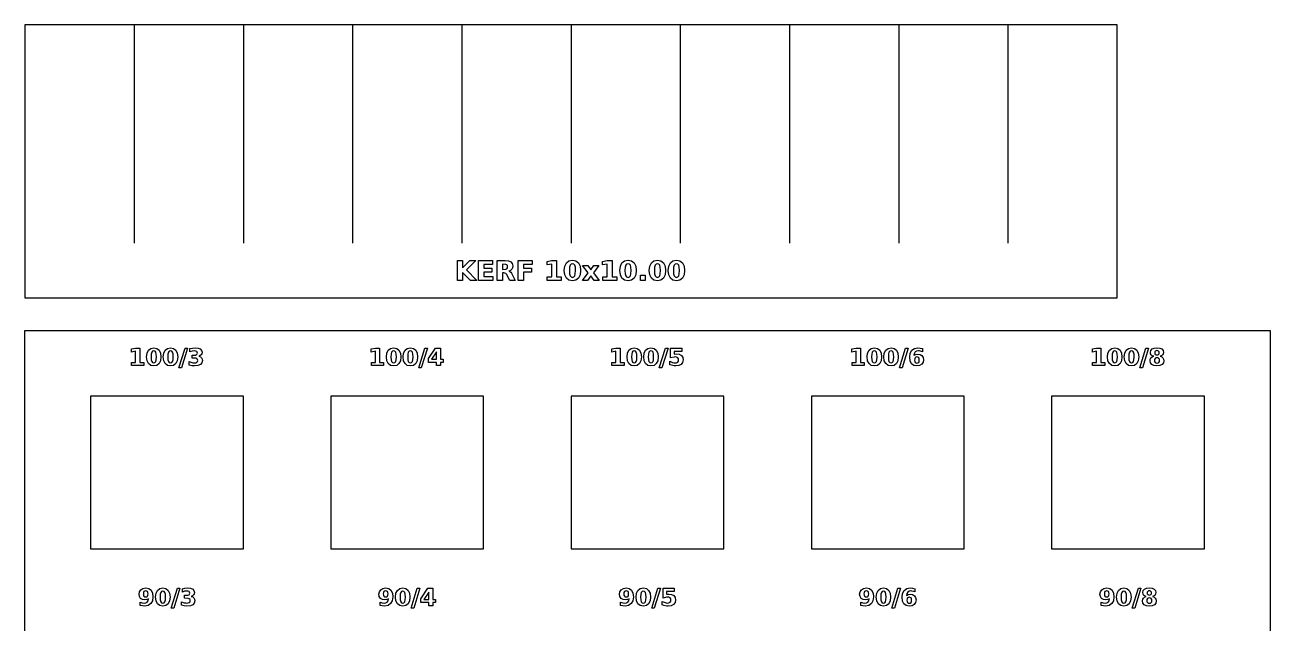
# Model space of a CAD drawing. Header units: millimetres. Extents: x 0 to 272, y 0 to 120.
# Drawn here: x 0 to 114, y 65.2 to 120 of the extents above; entities that cross this region are included whole.
import ezdxf

# ---------------------------------------------------------------- set-up
doc = ezdxf.new("R2010")
doc.units = ezdxf.units.MM
doc.layers.add('CUT', color=1, linetype='Continuous')
doc.layers.add('ENGRAVE', color=5, linetype='Continuous')

msp = doc.modelspace()

# ---------------------------------------------------------------- linework, layer by layer
at = {"layer": 'CUT'}
for points in [[(100, 95), (100, 120), (0, 120), (0, 95)], [(0, 0), (0, 92), (114, 92), (114, 0)], [(20, 86), (6, 86), (6, 72), (20, 72)], [(28, 72), (42, 72), (42, 86), (28, 86)], [(50, 86), (50, 72), (64, 72), (64, 86)], [(86, 86), (72, 86), (72, 72), (86, 72)], [(108, 72), (108, 86), (94, 86), (94, 72)]]:
    msp.add_lwpolyline(points, close=True, dxfattribs=at)
for points in [[(10, 120), (10, 100)], [(20, 120), (20, 100)], [(30, 120), (30, 100)], [(40, 120), (40, 100)], [(50, 120), (50, 100)], [(60, 120), (60, 100)], [(70, 120), (70, 100)], [(80, 120), (80, 100)], [(90, 120), (90, 100)]]:
    msp.add_lwpolyline(points, dxfattribs=at)
at = {"layer": 'ENGRAVE'}
for points in [[(39.6012, 98.4127), (40.0711, 98.4127), (40.0711, 97.7475), (40.7484, 98.4127), (41.2941, 98.4127), (40.4164, 97.5494), (41.3844, 96.59), (40.7961, 96.59), (40.0711, 97.308), (40.0711, 96.59), (39.6012, 96.59)], [(41.5383, 96.59), (41.5383, 98.4127), (42.8062, 98.4127), (42.8062, 98.0572), (42.0082, 98.0572), (42.0082, 97.7182), (42.759, 97.7182), (42.759, 97.3627), (42.0082, 97.3627), (42.0082, 96.9451), (42.8332, 96.9451), (42.8332, 96.59)], [(44.4626, 97.5123), (44.309, 97.442), (44.4004, 97.4062), (44.4816, 97.3424), (44.5586, 97.245), (44.8914, 96.59), (44.391, 96.59), (44.1011, 97.1578), (44.0324, 97.2295), (43.9521, 97.2673), (43.8488, 97.2799), (43.716, 97.2799), (43.716, 96.59), (43.2461, 96.59), (43.2461, 98.4127), (43.9637, 98.4127), (44.2757, 98.3824), (44.4914, 98.2916), (44.6174, 98.1357), (44.6594, 97.9096), (44.6375, 97.7452), (44.5719, 97.6131)], [(44.0404, 97.6182), (44.1254, 97.6592), (44.1734, 97.7319), (44.1895, 97.84), (44.1734, 97.9469), (44.1254, 98.0182), (44.0404, 98.0586), (43.716, 98.0721), (43.716, 97.6045)], [(45.1711, 98.4127), (46.4391, 98.4127), (46.4391, 98.0572), (45.641, 98.0572), (45.641, 97.7182), (46.3918, 97.7182), (46.3918, 97.3627), (45.641, 97.3627), (45.641, 96.59), (45.1711, 96.59)], [(49.0871, 96.59), (47.8125, 96.59), (47.8125, 96.9146), (48.2277, 96.9146), (48.2277, 98.0928), (47.8016, 98.0049), (47.8016, 98.3248), (48.225, 98.4127), (48.6719, 98.4127), (48.6719, 96.9146), (49.0871, 96.9146)], [(49.8104, 98.384), (50.1293, 98.4455), (50.4474, 98.384), (50.6836, 98.1994), (50.8301, 97.9016), (50.8789, 97.4994), (50.8301, 97.0983), (50.6836, 96.8006), (50.4474, 96.616), (50.1293, 96.5545), (49.8104, 96.616), (49.5738, 96.8006), (49.4273, 97.0983), (49.3785, 97.4994), (49.4273, 97.9016), (49.5738, 98.1994)], [(49.9997, 98.0895), (49.9133, 97.9846), (49.8646, 97.7945), (49.8484, 97.5033), (49.8646, 97.2086), (49.9133, 97.0158), (49.9997, 96.9098), (50.1293, 96.8744), (50.2582, 96.9098), (50.3441, 97.0158), (50.3928, 97.2086), (50.409, 97.5033), (50.393, 97.7945), (50.3449, 97.9846), (50.259, 98.0895), (50.1293, 98.1244)], [(54.1785, 96.9146), (54.1785, 96.59), (52.9039, 96.59), (52.9039, 96.9146), (53.3191, 96.9146), (53.3191, 98.0928), (52.893, 98.0049), (52.893, 98.3248), (53.3164, 98.4127), (53.7633, 98.4127), (53.7633, 96.9146)], [(55.2207, 98.4455), (55.5388, 98.384), (55.775, 98.1994), (55.9215, 97.9016), (55.9703, 97.4994), (55.9215, 97.0983), (55.775, 96.8006), (55.5388, 96.616), (55.2207, 96.5545), (54.9018, 96.616), (54.6652, 96.8006), (54.5188, 97.0983), (54.4699, 97.4994), (54.5188, 97.9016), (54.6652, 98.1994), (54.9018, 98.384)], [(55.2207, 98.1244), (55.0911, 98.0895), (55.0047, 97.9846), (54.9561, 97.7945), (54.9398, 97.5033), (54.9561, 97.2086), (55.0047, 97.0158), (55.0911, 96.9098), (55.2207, 96.8744), (55.3496, 96.9098), (55.4355, 97.0158), (55.4842, 97.2086), (55.5004, 97.5033), (55.4844, 97.7945), (55.4363, 97.9846), (55.3504, 98.0895)], [(57.5908, 98.384), (57.9098, 98.4455), (58.2278, 98.384), (58.4641, 98.1994), (58.6105, 97.9016), (58.6594, 97.4994), (58.6105, 97.0983), (58.4641, 96.8006), (58.2278, 96.616), (57.9098, 96.5545), (57.5908, 96.616), (57.3543, 96.8006), (57.2078, 97.0983), (57.159, 97.4994), (57.2078, 97.9016), (57.3543, 98.1994)], [(58.0395, 98.0895), (57.9098, 98.1244), (57.7802, 98.0895), (57.6938, 97.9846), (57.6451, 97.7945), (57.6289, 97.5033), (57.6451, 97.2086), (57.6938, 97.0158), (57.7802, 96.9098), (57.9098, 96.8744), (58.0387, 96.9098), (58.1246, 97.0158), (58.1732, 97.2086), (58.1895, 97.5033), (58.1734, 97.7945), (58.1254, 97.9846)], [(59.3303, 98.384), (59.6492, 98.4455), (59.9673, 98.384), (60.2035, 98.1994), (60.35, 97.9016), (60.3988, 97.4994), (60.35, 97.0983), (60.2035, 96.8006), (59.9673, 96.616), (59.6492, 96.5545), (59.3303, 96.616), (59.0938, 96.8006), (58.9473, 97.0983), (58.8984, 97.4994), (58.9473, 97.9016), (59.0938, 98.1994)], [(59.4332, 97.9846), (59.3846, 97.7945), (59.3684, 97.5033), (59.3846, 97.2086), (59.4332, 97.0158), (59.5196, 96.9098), (59.6492, 96.8744), (59.7781, 96.9098), (59.8641, 97.0158), (59.9127, 97.2086), (59.9289, 97.5033), (59.9129, 97.7945), (59.8648, 97.9846), (59.7789, 98.0895), (59.6492, 98.1244), (59.5196, 98.0895)], [(52.573, 96.59), (52.1105, 96.59), (51.8027, 97.0221), (51.4988, 96.59), (51.0363, 96.59), (51.5539, 97.2896), (51.0605, 97.9572), (51.5234, 97.9572), (51.8027, 97.5521), (52.0859, 97.9572), (52.5488, 97.9572), (52.0555, 97.292)], [(56.7844, 96.59), (56.3449, 96.59), (56.3449, 97.0623), (56.7844, 97.0623)], [(9.7483, 90.3123), (10.1209, 90.3896), (10.5142, 90.3896), (10.5142, 89.0713), (10.8796, 89.0713), (10.8796, 88.7857), (9.7579, 88.7857), (9.7579, 89.0713), (10.1233, 89.0713), (10.1233, 90.1081), (9.7483, 90.0307)], [(12.4134, 89.9398), (12.4564, 89.5859), (12.4134, 89.233), (12.2845, 88.971), (12.0766, 88.8085), (11.7967, 88.7544), (11.516, 88.8085), (11.3079, 88.971), (11.179, 89.233), (11.136, 89.5859), (11.179, 89.9398), (11.3079, 90.2019), (11.516, 90.3644), (11.7967, 90.4185), (12.0766, 90.3644), (12.2845, 90.2019)], [(11.9858, 89.1604), (12.0286, 89.33), (12.0428, 89.5894), (12.0287, 89.8456), (11.9865, 90.0129), (11.9108, 90.1052), (11.7967, 90.1359), (11.6827, 90.1052), (11.6066, 90.0129), (11.5638, 89.8456), (11.5495, 89.5894), (11.5638, 89.33), (11.6066, 89.1604), (11.6827, 89.067), (11.7967, 89.0359), (11.9101, 89.067)], [(13.9871, 89.5859), (13.9441, 89.233), (13.8152, 88.971), (13.6073, 88.8085), (13.3274, 88.7544), (13.0467, 88.8085), (12.8386, 88.971), (12.7097, 89.233), (12.6667, 89.5859), (12.7097, 89.9398), (12.8386, 90.2019), (13.0467, 90.3644), (13.3274, 90.4185), (13.6073, 90.3644), (13.8152, 90.2019), (13.9441, 89.9398)], [(13.5593, 89.33), (13.5735, 89.5894), (13.5595, 89.8456), (13.5172, 90.0129), (13.4415, 90.1052), (13.3274, 90.1359), (13.2134, 90.1052), (13.1373, 90.0129), (13.0945, 89.8456), (13.0803, 89.5894), (13.0945, 89.33), (13.1373, 89.1604), (13.2134, 89.067), (13.3274, 89.0359), (13.4409, 89.067), (13.5165, 89.1604)], [(14.896, 90.3896), (14.3298, 88.5815), (14.0923, 88.5815), (14.6574, 90.3896)], [(15.6437, 89.0501), (15.7505, 89.0927), (15.8163, 89.1621), (15.8382, 89.2563), (15.8157, 89.3526), (15.7485, 89.4223), (15.6373, 89.4646), (15.3181, 89.4787), (15.3181, 89.7451), (15.6281, 89.7573), (15.724, 89.7939), (15.7813, 89.8555), (15.8004, 89.9427), (15.7818, 90.0245), (15.7261, 90.0854), (15.6368, 90.1233), (15.5168, 90.1359), (15.315, 90.1132), (15.1118, 90.0469), (15.1118, 90.3498), (15.3545, 90.4013), (15.591, 90.4185), (15.8641, 90.3928), (16.0585, 90.3157), (16.175, 90.1873), (16.2139, 90.007), (16.1953, 89.8792), (16.1396, 89.7767), (16.0479, 89.7003), (15.9207, 89.6506), (16.0634, 89.5932), (16.1671, 89.5048), (16.2306, 89.3872), (16.2517, 89.2412), (16.206, 89.0312), (16.0688, 88.8785), (15.8444, 88.7854), (15.5364, 88.7544), (15.2885, 88.7743), (15.0431, 88.8342), (15.0431, 89.1532), (15.2734, 89.0655), (15.3869, 89.0433), (15.4985, 89.0359)], [(31.7113, 90.0307), (31.7113, 90.3123), (32.084, 90.3896), (32.4772, 90.3896), (32.4772, 89.0713), (32.8426, 89.0713), (32.8426, 88.7857), (31.721, 88.7857), (31.721, 89.0713), (32.0864, 89.0713), (32.0864, 90.1081)], [(34.2475, 90.2019), (34.3764, 89.9398), (34.4194, 89.5859), (34.3764, 89.233), (34.2475, 88.971), (34.0396, 88.8085), (33.7598, 88.7544), (33.4791, 88.8085), (33.2709, 88.971), (33.142, 89.233), (33.0991, 89.5859), (33.142, 89.9398), (33.2709, 90.2019), (33.4791, 90.3644), (33.7598, 90.4185), (34.0396, 90.3644)], [(33.8732, 89.067), (33.9488, 89.1604), (33.9916, 89.33), (34.0059, 89.5894), (33.9918, 89.8456), (33.9495, 90.0129), (33.8739, 90.1052), (33.7598, 90.1359), (33.6457, 90.1052), (33.5697, 90.0129), (33.5269, 89.8456), (33.5126, 89.5894), (33.5269, 89.33), (33.5697, 89.1604), (33.6457, 89.067), (33.7598, 89.0359)], [(35.9072, 89.9398), (35.9501, 89.5859), (35.9072, 89.233), (35.7782, 88.971), (35.5704, 88.8085), (35.2905, 88.7544), (35.0098, 88.8085), (34.8017, 88.971), (34.6728, 89.233), (34.6298, 89.5859), (34.6728, 89.9398), (34.8017, 90.2019), (35.0098, 90.3644), (35.2905, 90.4185), (35.5704, 90.3644), (35.7782, 90.2019)], [(35.4795, 89.1604), (35.5223, 89.33), (35.5366, 89.5894), (35.5225, 89.8456), (35.4802, 90.0129), (35.4046, 90.1052), (35.2905, 90.1359), (35.1764, 90.1052), (35.1004, 90.0129), (35.0576, 89.8456), (35.0433, 89.5894), (35.0576, 89.33), (35.1004, 89.1604), (35.1764, 89.067), (35.2905, 89.0359), (35.4039, 89.067)], [(36.6204, 90.3896), (36.859, 90.3896), (36.2928, 88.5815), (36.0553, 88.5815)], [(38.2887, 89.3776), (38.2887, 89.0779), (38.0601, 89.0779), (38.0601, 88.7857), (37.6689, 88.7857), (37.6689, 89.0779), (36.958, 89.0779), (36.958, 89.4323), (37.6001, 90.3896), (38.0601, 90.3896), (38.0601, 89.3776)], [(53.7473, 88.7857), (53.7473, 89.0713), (54.1127, 89.0713), (54.1127, 90.1081), (53.7376, 90.0307), (53.7376, 90.3123), (54.1103, 90.3896), (54.5035, 90.3896), (54.5035, 89.0713), (54.8689, 89.0713), (54.8689, 88.7857)], [(55.2972, 90.2019), (55.5054, 90.3644), (55.786, 90.4185), (56.0659, 90.3644), (56.2738, 90.2019), (56.4027, 89.9398), (56.4457, 89.5859), (56.4027, 89.233), (56.2738, 88.971), (56.0659, 88.8085), (55.786, 88.7544), (55.5054, 88.8085), (55.2972, 88.971), (55.1683, 89.233), (55.1254, 89.5859), (55.1683, 89.9398)], [(55.5532, 89.33), (55.596, 89.1604), (55.672, 89.067), (55.786, 89.0359), (55.8995, 89.067), (55.9751, 89.1604), (56.0179, 89.33), (56.0322, 89.5894), (56.0181, 89.8456), (55.9758, 90.0129), (55.9002, 90.1052), (55.786, 90.1359), (55.672, 90.1052), (55.596, 90.0129), (55.5532, 89.8456), (55.5389, 89.5894)], [(57.0361, 90.3644), (57.3168, 90.4185), (57.5967, 90.3644), (57.8045, 90.2019), (57.9335, 89.9398), (57.9764, 89.5859), (57.9335, 89.233), (57.8045, 88.971), (57.5967, 88.8085), (57.3168, 88.7544), (57.0361, 88.8085), (56.828, 88.971), (56.699, 89.233), (56.6561, 89.5859), (56.699, 89.9398), (56.828, 90.2019)], [(57.1267, 89.1604), (57.2027, 89.067), (57.3168, 89.0359), (57.4302, 89.067), (57.5058, 89.1604), (57.5486, 89.33), (57.5629, 89.5894), (57.5488, 89.8456), (57.5065, 90.0129), (57.4309, 90.1052), (57.3168, 90.1359), (57.2027, 90.1052), (57.1267, 90.0129), (57.0839, 89.8456), (57.0696, 89.5894), (57.0839, 89.33)], [(58.6467, 90.3896), (58.8853, 90.3896), (58.3191, 88.5815), (58.0816, 88.5815)], [(60.2179, 89.0771), (60.0846, 88.9015), (59.8724, 88.7912), (59.591, 88.7544), (59.4552, 88.761), (59.1875, 88.8141), (59.0551, 88.861), (59.0551, 89.1865), (59.3036, 89.0734), (59.4179, 89.0453), (59.5257, 89.0359), (59.6599, 89.0543), (59.7622, 89.1095), (59.8272, 89.1961), (59.8488, 89.3089), (59.8272, 89.4222), (59.7622, 89.5086), (59.6599, 89.5635), (59.5257, 89.5818), (59.4334, 89.576), (59.1184, 89.4873), (59.1184, 90.3896), (60.1465, 90.3896), (60.1465, 90.0854), (59.4484, 90.0854), (59.4484, 89.8372), (59.6426, 89.8644), (59.9033, 89.8277), (60.0991, 89.7176), (60.2215, 89.542), (60.2624, 89.3089)], [(76.8512, 89.0713), (76.8512, 88.7857), (75.7296, 88.7857), (75.7296, 89.0713), (76.095, 89.0713), (76.095, 90.1081), (75.7199, 90.0307), (75.7199, 90.3123), (76.0926, 90.3896), (76.4858, 90.3896), (76.4858, 89.0713)], [(77.1077, 89.5859), (77.1506, 89.9398), (77.2795, 90.2019), (77.4877, 90.3644), (77.7683, 90.4185), (78.0482, 90.3644), (78.2561, 90.2019), (78.385, 89.9398), (78.428, 89.5859), (78.385, 89.233), (78.2561, 88.971), (78.0482, 88.8085), (77.7683, 88.7544), (77.4877, 88.8085), (77.2795, 88.971), (77.1506, 89.233)], [(77.5355, 89.8456), (77.5212, 89.5894), (77.5355, 89.33), (77.5782, 89.1604), (77.6543, 89.067), (77.7683, 89.0359), (77.8818, 89.067), (77.9574, 89.1604), (78.0002, 89.33), (78.0145, 89.5894), (78.0004, 89.8456), (77.9581, 90.0129), (77.8825, 90.1052), (77.7683, 90.1359), (77.6543, 90.1052), (77.5782, 90.0129)], [(78.6813, 89.9398), (78.8102, 90.2019), (79.0184, 90.3644), (79.2991, 90.4185), (79.579, 90.3644), (79.7868, 90.2019), (79.9158, 89.9398), (79.9587, 89.5859), (79.9158, 89.233), (79.7868, 88.971), (79.579, 88.8085), (79.2991, 88.7544), (79.0184, 88.8085), (78.8102, 88.971), (78.6813, 89.233), (78.6384, 89.5859)], [(79.0519, 89.5894), (79.0662, 89.33), (79.109, 89.1604), (79.185, 89.067), (79.2991, 89.0359), (79.4125, 89.067), (79.4881, 89.1604), (79.5309, 89.33), (79.5452, 89.5894), (79.5311, 89.8456), (79.4888, 90.0129), (79.4132, 90.1052), (79.2991, 90.1359), (79.185, 90.1052), (79.109, 90.0129), (79.0662, 89.8456)], [(80.3014, 88.5815), (80.0639, 88.5815), (80.629, 90.3896), (80.8676, 90.3896)], [(81.437, 89.9155), (81.3983, 89.7386), (81.5517, 89.8173), (81.7325, 89.8438), (81.9545, 89.8077), (82.1292, 89.6997), (82.2423, 89.5337), (82.2801, 89.323), (82.2379, 89.0908), (82.1113, 88.9098), (81.9141, 88.7933), (81.6593, 88.7544), (81.382, 88.8072), (81.1753, 88.9655), (81.0469, 89.221), (81.0041, 89.5646), (81.0542, 89.9195), (81.2045, 90.1892), (81.442, 90.3596), (81.7538, 90.4164), (81.9686, 90.3992), (82.1749, 90.3477), (82.1749, 90.051), (82.0757, 90.0931), (81.8933, 90.1398), (81.8064, 90.1456), (81.6421, 90.1199), (81.5187, 90.0428)], [(98.4949, 90.3896), (98.4949, 89.0713), (98.8603, 89.0713), (98.8603, 88.7857), (97.7387, 88.7857), (97.7387, 89.0713), (98.1041, 89.0713), (98.1041, 90.1081), (97.729, 90.0307), (97.729, 90.3123), (98.1017, 90.3896)], [(99.2886, 88.971), (99.1597, 89.233), (99.1168, 89.5859), (99.1597, 89.9398), (99.2886, 90.2019), (99.4968, 90.3644), (99.7775, 90.4185), (100.0574, 90.3644), (100.2652, 90.2019), (100.3941, 89.9398), (100.4371, 89.5859), (100.3941, 89.233), (100.2652, 88.971), (100.0574, 88.8085), (99.7775, 88.7544), (99.4968, 88.8085)], [(99.6634, 90.1052), (99.5874, 90.0129), (99.5446, 89.8456), (99.5303, 89.5894), (99.5446, 89.33), (99.5874, 89.1604), (99.6634, 89.067), (99.7775, 89.0359), (99.8909, 89.067), (99.9665, 89.1604), (100.0093, 89.33), (100.0236, 89.5894), (100.0095, 89.8456), (99.9672, 90.0129), (99.8916, 90.1052), (99.7775, 90.1359)], [(100.6905, 89.233), (100.6475, 89.5859), (100.6905, 89.9398), (100.8194, 90.2019), (101.0275, 90.3644), (101.3082, 90.4185), (101.5881, 90.3644), (101.796, 90.2019), (101.9249, 89.9398), (101.9678, 89.5859), (101.9249, 89.233), (101.796, 88.971), (101.5881, 88.8085), (101.3082, 88.7544), (101.0275, 88.8085), (100.8194, 88.971)], [(101.1181, 90.0129), (101.0753, 89.8456), (101.061, 89.5894), (101.0753, 89.33), (101.1181, 89.1604), (101.1941, 89.067), (101.3082, 89.0359), (101.4216, 89.067), (101.4972, 89.1604), (101.54, 89.33), (101.5543, 89.5894), (101.5402, 89.8456), (101.4979, 90.0129), (101.4223, 90.1052), (101.3082, 90.1359), (101.1941, 90.1052)], [(102.6381, 90.3896), (102.8767, 90.3896), (102.3105, 88.5815), (102.073, 88.5815)], [(103.1978, 90.3119), (103.3848, 90.3919), (103.6426, 90.4185), (103.8988, 90.392), (104.085, 90.3126), (104.1987, 90.1823), (104.2366, 90.0029), (104.2179, 89.8777), (104.162, 89.775), (104.0695, 89.6956), (103.9413, 89.6396), (104.0846, 89.5804), (104.1878, 89.4931), (104.2502, 89.3784), (104.271, 89.237), (104.2313, 89.0276), (104.1125, 88.8764), (103.9158, 88.7849), (103.6426, 88.7544), (103.3684, 88.7849), (103.1706, 88.8764), (103.051, 89.0276), (103.0111, 89.237), (103.0319, 89.3784), (103.0943, 89.4931), (103.1975, 89.5804), (103.3408, 89.6396), (103.2126, 89.6956), (103.1204, 89.775), (103.065, 89.8777), (103.0465, 90.0029), (103.0843, 90.1816)], [(103.4906, 89.8138), (103.5553, 89.7752), (103.6426, 89.7623), (103.7282, 89.7752), (103.7918, 89.8138), (103.8315, 89.8764), (103.8447, 89.961), (103.8315, 90.0454), (103.7918, 90.1074), (103.7282, 90.1458), (103.6426, 90.1586), (103.5553, 90.1457), (103.4906, 90.1071), (103.4507, 90.0448), (103.4374, 89.961), (103.4507, 89.8764)], [(37.6689, 89.3776), (37.6689, 90.049), (37.2158, 89.3776)], [(81.46, 89.1727), (81.5008, 89.0847), (81.5687, 89.0322), (81.6637, 89.0146), (81.7593, 89.0322), (81.8273, 89.0847), (81.8681, 89.1727), (81.8817, 89.2958), (81.8681, 89.419), (81.8273, 89.5069), (81.7593, 89.5597), (81.6637, 89.5773), (81.5687, 89.5597), (81.5008, 89.5069), (81.46, 89.419), (81.4465, 89.2958)], [(103.4175, 89.3628), (103.402, 89.2583), (103.4175, 89.1539), (103.4642, 89.0772), (103.5401, 89.0303), (103.6426, 89.0146), (103.7442, 89.0303), (103.8189, 89.0772), (103.8648, 89.1539), (103.8801, 89.2583), (103.8648, 89.3635), (103.8189, 89.4405), (103.7442, 89.4877), (103.6426, 89.5034), (103.5401, 89.4875), (103.4642, 89.4398)], [(10.4885, 68.0791), (10.6145, 68.2607), (10.8113, 68.3775), (11.0652, 68.4164), (11.3436, 68.3635), (11.5509, 68.2047), (11.6798, 67.9495), (11.7228, 67.6066), (11.6725, 67.2515), (11.5217, 66.9816), (11.2836, 66.8112), (10.9707, 66.7544), (10.7548, 66.7712), (10.553, 66.8211), (10.553, 67.1178), (10.7417, 67.0483), (10.9201, 67.0253), (11.0846, 67.0509), (11.2082, 67.1277), (11.2901, 67.2552), (11.3295, 67.4323), (11.1738, 67.3518), (10.9944, 67.325), (10.7721, 67.3609), (10.5974, 67.4684), (10.4842, 67.6344), (10.4465, 67.8458)], [(13.2889, 67.5859), (13.246, 67.233), (13.117, 66.971), (12.9092, 66.8085), (12.6293, 66.7544), (12.3486, 66.8085), (12.1405, 66.971), (12.0115, 67.233), (11.9686, 67.5859), (12.0115, 67.9398), (12.1405, 68.2019), (12.3486, 68.3644), (12.6293, 68.4185), (12.9092, 68.3644), (13.117, 68.2019), (13.246, 67.9398)], [(14.9455, 67.0501), (15.0524, 67.0927), (15.1181, 67.1621), (15.14, 67.2563), (15.1176, 67.3526), (15.0503, 67.4223), (14.9392, 67.4646), (14.6199, 67.4787), (14.6199, 67.7451), (14.9299, 67.7573), (15.0259, 67.7939), (15.0831, 67.8555), (15.1022, 67.9427), (15.0836, 68.0245), (15.028, 68.0854), (14.9387, 68.1233), (14.8186, 68.1359), (14.6168, 68.1132), (14.4137, 68.0469), (14.4137, 68.3498), (14.6564, 68.4013), (14.8929, 68.4185), (15.166, 68.3928), (15.3604, 68.3157), (15.4769, 68.1873), (15.5157, 68.007), (15.4972, 67.8792), (15.4415, 67.7767), (15.3498, 67.7003), (15.2225, 67.6506), (15.3653, 67.5932), (15.469, 67.5048), (15.5324, 67.3872), (15.5535, 67.2412), (15.5078, 67.0312), (15.3707, 66.8785), (15.1463, 66.7854), (14.8382, 66.7544), (14.5904, 66.7743), (14.3449, 66.8342), (14.3449, 67.1532), (14.5752, 67.0655), (14.6888, 67.0433), (14.8004, 67.0359)], [(32.4095, 67.8458), (32.4515, 68.0791), (32.5776, 68.2607), (32.7743, 68.3775), (33.0282, 68.4164), (33.3066, 68.3635), (33.514, 68.2047), (33.6429, 67.9495), (33.6858, 67.6066), (33.6356, 67.2515), (33.4847, 66.9816), (33.2466, 66.8112), (32.9337, 66.7544), (32.7178, 66.7712), (32.5161, 66.8211), (32.5161, 67.1178), (32.7048, 67.0483), (32.8832, 67.0253), (33.0477, 67.0509), (33.1713, 67.1277), (33.2531, 67.2552), (33.2926, 67.4323), (33.1369, 67.3518), (32.9574, 67.325), (32.7351, 67.3609), (32.5604, 67.4684), (32.4472, 67.6344)], [(35.252, 67.5859), (35.209, 67.233), (35.0801, 66.971), (34.8722, 66.8085), (34.5923, 66.7544), (34.3116, 66.8085), (34.1035, 66.971), (33.9746, 67.233), (33.9316, 67.5859), (33.9746, 67.9398), (34.1035, 68.2019), (34.3116, 68.3644), (34.5923, 68.4185), (34.8722, 68.3644), (35.0801, 68.2019), (35.209, 67.9398)], [(54.7614, 67.3609), (54.5867, 67.4684), (54.4735, 67.6344), (54.4358, 67.8458), (54.4778, 68.0791), (54.6039, 68.2607), (54.8006, 68.3775), (55.0545, 68.4164), (55.3329, 68.3635), (55.5403, 68.2047), (55.6692, 67.9495), (55.7121, 67.6066), (55.6619, 67.2515), (55.511, 66.9816), (55.2729, 66.8112), (54.96, 66.7544), (54.7441, 66.7712), (54.5424, 66.8211), (54.5424, 67.1178), (54.7311, 67.0483), (54.9095, 67.0253), (55.074, 67.0509), (55.1975, 67.1277), (55.2794, 67.2552), (55.3189, 67.4323), (55.1632, 67.3518), (54.9837, 67.325)], [(56.6186, 68.4185), (56.8985, 68.3644), (57.1064, 68.2019), (57.2353, 67.9398), (57.2783, 67.5859), (57.2353, 67.233), (57.1064, 66.971), (56.8985, 66.8085), (56.6186, 66.7544), (56.3379, 66.8085), (56.1298, 66.971), (56.0009, 67.233), (55.9579, 67.5859), (56.0009, 67.9398), (56.1298, 68.2019), (56.3379, 68.3644)], [(77.3012, 67.4323), (77.1455, 67.3518), (76.966, 67.325), (76.7437, 67.3609), (76.569, 67.4684), (76.4558, 67.6344), (76.4181, 67.8458), (76.4601, 68.0791), (76.5862, 68.2607), (76.7829, 68.3775), (77.0368, 68.4164), (77.3152, 68.3635), (77.5226, 68.2047), (77.6515, 67.9495), (77.6944, 67.6066), (77.6442, 67.2515), (77.4933, 66.9816), (77.2552, 66.8112), (76.9423, 66.7544), (76.7264, 66.7712), (76.5247, 66.8211), (76.5247, 67.1178), (76.7134, 67.0483), (76.8918, 67.0253), (77.0563, 67.0509), (77.1798, 67.1277), (77.2617, 67.2552)], [(78.1121, 68.2019), (78.3202, 68.3644), (78.6009, 68.4185), (78.8808, 68.3644), (79.0887, 68.2019), (79.2176, 67.9398), (79.2606, 67.5859), (79.2176, 67.233), (79.0887, 66.971), (78.8808, 66.8085), (78.6009, 66.7544), (78.3202, 66.8085), (78.1121, 66.971), (77.9832, 67.233), (77.9402, 67.5859), (77.9832, 67.9398)], [(80.7002, 67.7386), (80.8535, 67.8173), (81.0343, 67.8438), (81.2564, 67.8077), (81.431, 67.6997), (81.5442, 67.5337), (81.5819, 67.323), (81.5397, 67.0908), (81.4131, 66.9098), (81.2159, 66.7933), (80.9611, 66.7544), (80.6839, 66.8072), (80.4771, 66.9655), (80.3487, 67.221), (80.3059, 67.5646), (80.356, 67.9195), (80.5063, 68.1892), (80.7438, 68.3596), (81.0556, 68.4164), (81.2705, 68.3992), (81.4767, 68.3477), (81.4767, 68.051), (81.3775, 68.0931), (81.1952, 68.1398), (81.1082, 68.1456), (80.944, 68.1199), (80.8205, 68.0428), (80.7389, 67.9155)], [(99.189, 67.1277), (99.2709, 67.2552), (99.3103, 67.4323), (99.1546, 67.3518), (98.9751, 67.325), (98.7528, 67.3609), (98.5781, 67.4684), (98.4649, 67.6344), (98.4272, 67.8458), (98.4692, 68.0791), (98.5953, 68.2607), (98.792, 68.3775), (99.046, 68.4164), (99.3243, 68.3635), (99.5317, 68.2047), (99.6606, 67.9495), (99.7035, 67.6066), (99.6533, 67.2515), (99.5025, 66.9816), (99.2643, 66.8112), (98.9514, 66.7544), (98.7355, 66.7712), (98.5338, 66.8211), (98.5338, 67.1178), (98.7225, 67.0483), (98.9009, 67.0253), (99.0654, 67.0509)], [(99.9493, 67.5859), (99.9923, 67.9398), (100.1212, 68.2019), (100.3293, 68.3644), (100.61, 68.4185), (100.8899, 68.3644), (101.0978, 68.2019), (101.2267, 67.9398), (101.2697, 67.5859), (101.2267, 67.233), (101.0978, 66.971), (100.8899, 66.8085), (100.61, 66.7544), (100.3293, 66.8085), (100.1212, 66.971), (99.9923, 67.233)], [(102.6866, 68.3919), (102.9444, 68.4185), (103.2006, 68.392), (103.3868, 68.3126), (103.5005, 68.1823), (103.5384, 68.0029), (103.5198, 67.8777), (103.4638, 67.775), (103.3714, 67.6956), (103.2431, 67.6396), (103.3864, 67.5804), (103.4896, 67.4931), (103.552, 67.3784), (103.5728, 67.237), (103.5332, 67.0276), (103.4143, 66.8764), (103.2176, 66.7849), (102.9444, 66.7544), (102.6702, 66.7849), (102.4725, 66.8764), (102.3528, 67.0276), (102.313, 67.237), (102.3338, 67.3784), (102.3961, 67.4931), (102.4994, 67.5804), (102.6426, 67.6396), (102.5145, 67.6956), (102.4223, 67.775), (102.3668, 67.8777), (102.3484, 68.0029), (102.3862, 68.1816), (102.4996, 68.3119)], [(10.8589, 67.7517), (10.8999, 67.6636), (10.968, 67.611), (11.0631, 67.5935), (11.1583, 67.611), (11.2264, 67.6636), (11.2674, 67.7517), (11.2811, 67.875), (11.2674, 67.9974), (11.2264, 68.0854), (11.1583, 68.1388), (11.0631, 68.1566), (10.968, 68.1388), (10.8999, 68.0854), (10.8589, 67.9974), (10.8452, 67.875)], [(12.8611, 67.33), (12.8754, 67.5894), (12.8613, 67.8456), (12.819, 68.0129), (12.7434, 68.1052), (12.6293, 68.1359), (12.5152, 68.1052), (12.4392, 68.0129), (12.3964, 67.8456), (12.3821, 67.5894), (12.3964, 67.33), (12.4392, 67.1604), (12.5152, 67.067), (12.6293, 67.0359), (12.7427, 67.067), (12.8183, 67.1604)], [(13.6316, 66.5815), (13.3941, 66.5815), (13.9592, 68.3896), (14.1978, 68.3896)], [(32.8219, 67.7517), (32.8629, 67.6636), (32.9311, 67.611), (33.0262, 67.5935), (33.1213, 67.611), (33.1895, 67.6636), (33.2305, 67.7517), (33.2441, 67.875), (33.2305, 67.9974), (33.1895, 68.0854), (33.1213, 68.1388), (33.0262, 68.1566), (32.9311, 68.1388), (32.8629, 68.0854), (32.8219, 67.9974), (32.8083, 67.875)], [(34.8242, 67.33), (34.8384, 67.5894), (34.8243, 67.8456), (34.7821, 68.0129), (34.7064, 68.1052), (34.5923, 68.1359), (34.4783, 68.1052), (34.4022, 68.0129), (34.3594, 67.8456), (34.3452, 67.5894), (34.3594, 67.33), (34.4022, 67.1604), (34.4783, 67.067), (34.5923, 67.0359), (34.7058, 67.067), (34.7814, 67.1604)], [(35.5947, 66.5815), (35.3572, 66.5815), (35.9223, 68.3896), (36.1608, 68.3896)], [(37.5905, 67.0779), (37.3619, 67.0779), (37.3619, 66.7857), (36.9707, 66.7857), (36.9707, 67.0779), (36.2598, 67.0779), (36.2598, 67.4323), (36.902, 68.3896), (37.3619, 68.3896), (37.3619, 67.3776), (37.5905, 67.3776)], [(36.9707, 68.049), (36.5177, 67.3776), (36.9707, 67.3776)], [(54.9574, 68.1388), (54.8892, 68.0854), (54.8482, 67.9974), (54.8345, 67.875), (54.8482, 67.7517), (54.8892, 67.6636), (54.9574, 67.611), (55.0525, 67.5935), (55.1476, 67.611), (55.2158, 67.6636), (55.2568, 67.7517), (55.2704, 67.875), (55.2568, 67.9974), (55.2158, 68.0854), (55.1476, 68.1388), (55.0525, 68.1566)], [(56.5046, 67.067), (56.6186, 67.0359), (56.732, 67.067), (56.8077, 67.1604), (56.8505, 67.33), (56.8647, 67.5894), (56.8506, 67.8456), (56.8084, 68.0129), (56.7327, 68.1052), (56.6186, 68.1359), (56.5046, 68.1052), (56.4285, 68.0129), (56.3857, 67.8456), (56.3715, 67.5894), (56.3857, 67.33), (56.4285, 67.1604)], [(57.621, 66.5815), (57.3835, 66.5815), (57.9486, 68.3896), (58.1871, 68.3896)], [(59.3865, 66.9015), (59.1742, 66.7912), (58.8929, 66.7544), (58.7571, 66.761), (58.4894, 66.8141), (58.357, 66.861), (58.357, 67.1865), (58.6055, 67.0734), (58.7198, 67.0453), (58.8275, 67.0359), (58.9618, 67.0543), (59.064, 67.1095), (59.129, 67.1961), (59.1507, 67.3089), (59.129, 67.4222), (59.064, 67.5086), (58.9618, 67.5635), (58.8275, 67.5818), (58.7353, 67.576), (58.4202, 67.4873), (58.4202, 68.3896), (59.4484, 68.3896), (59.4484, 68.0854), (58.7502, 68.0854), (58.7502, 67.8372), (58.9444, 67.8644), (59.2052, 67.8277), (59.4009, 67.7176), (59.5234, 67.542), (59.5642, 67.3089), (59.5198, 67.0771)], [(77.1299, 68.1388), (77.0348, 68.1566), (76.9396, 68.1388), (76.8715, 68.0854), (76.8305, 67.9974), (76.8168, 67.875), (76.8305, 67.7517), (76.8715, 67.6636), (76.9396, 67.611), (77.0348, 67.5935), (77.1299, 67.611), (77.1981, 67.6636), (77.2391, 67.7517), (77.2527, 67.875), (77.2391, 67.9974), (77.1981, 68.0854)], [(78.368, 67.33), (78.4108, 67.1604), (78.4869, 67.067), (78.6009, 67.0359), (78.7143, 67.067), (78.79, 67.1604), (78.8328, 67.33), (78.847, 67.5894), (78.8329, 67.8456), (78.7907, 68.0129), (78.715, 68.1052), (78.6009, 68.1359), (78.4869, 68.1052), (78.4108, 68.0129), (78.368, 67.8456), (78.3537, 67.5894)], [(79.9309, 68.3896), (80.1694, 68.3896), (79.6033, 66.5815), (79.3657, 66.5815)], [(80.8026, 67.0847), (80.8705, 67.0322), (80.9656, 67.0146), (81.0611, 67.0322), (81.1292, 67.0847), (81.1699, 67.1727), (81.1835, 67.2958), (81.1699, 67.419), (81.1292, 67.5069), (81.0611, 67.5597), (80.9656, 67.5773), (80.8705, 67.5597), (80.8026, 67.5069), (80.7619, 67.419), (80.7483, 67.2958), (80.7619, 67.1727)], [(99.2482, 67.9974), (99.2072, 68.0854), (99.139, 68.1388), (99.0439, 68.1566), (98.9488, 68.1388), (98.8806, 68.0854), (98.8396, 67.9974), (98.826, 67.875), (98.8396, 67.7517), (98.8806, 67.6636), (98.9488, 67.611), (99.0439, 67.5935), (99.139, 67.611), (99.2072, 67.6636), (99.2482, 67.7517), (99.2618, 67.875)], [(100.3771, 67.8456), (100.3629, 67.5894), (100.3771, 67.33), (100.4199, 67.1604), (100.496, 67.067), (100.61, 67.0359), (100.7235, 67.067), (100.7991, 67.1604), (100.8419, 67.33), (100.8561, 67.5894), (100.842, 67.8456), (100.7998, 68.0129), (100.7241, 68.1052), (100.61, 68.1359), (100.496, 68.1052), (100.4199, 68.0129)], [(101.6124, 66.5815), (101.3749, 66.5815), (101.94, 68.3896), (102.1785, 68.3896)], [(102.7038, 67.2583), (102.7194, 67.1539), (102.766, 67.0772), (102.8419, 67.0303), (102.9444, 67.0146), (103.0461, 67.0303), (103.1208, 67.0772), (103.1667, 67.1539), (103.182, 67.2583), (103.1667, 67.3635), (103.1208, 67.4405), (103.0461, 67.4877), (102.9444, 67.5034), (102.8419, 67.4875), (102.766, 67.4398), (102.7194, 67.3628)], [(102.8571, 67.7752), (102.9444, 67.7623), (103.03, 67.7752), (103.0936, 67.8138), (103.1333, 67.8764), (103.1465, 67.961), (103.1333, 68.0454), (103.0936, 68.1074), (103.03, 68.1458), (102.9444, 68.1586), (102.8571, 68.1457), (102.7925, 68.1071), (102.7525, 68.0448), (102.7392, 67.961), (102.7525, 67.8764), (102.7925, 67.8138)]]:
    msp.add_lwpolyline(points, close=True, dxfattribs=at)

doc.saveas('drawing.dxf')
